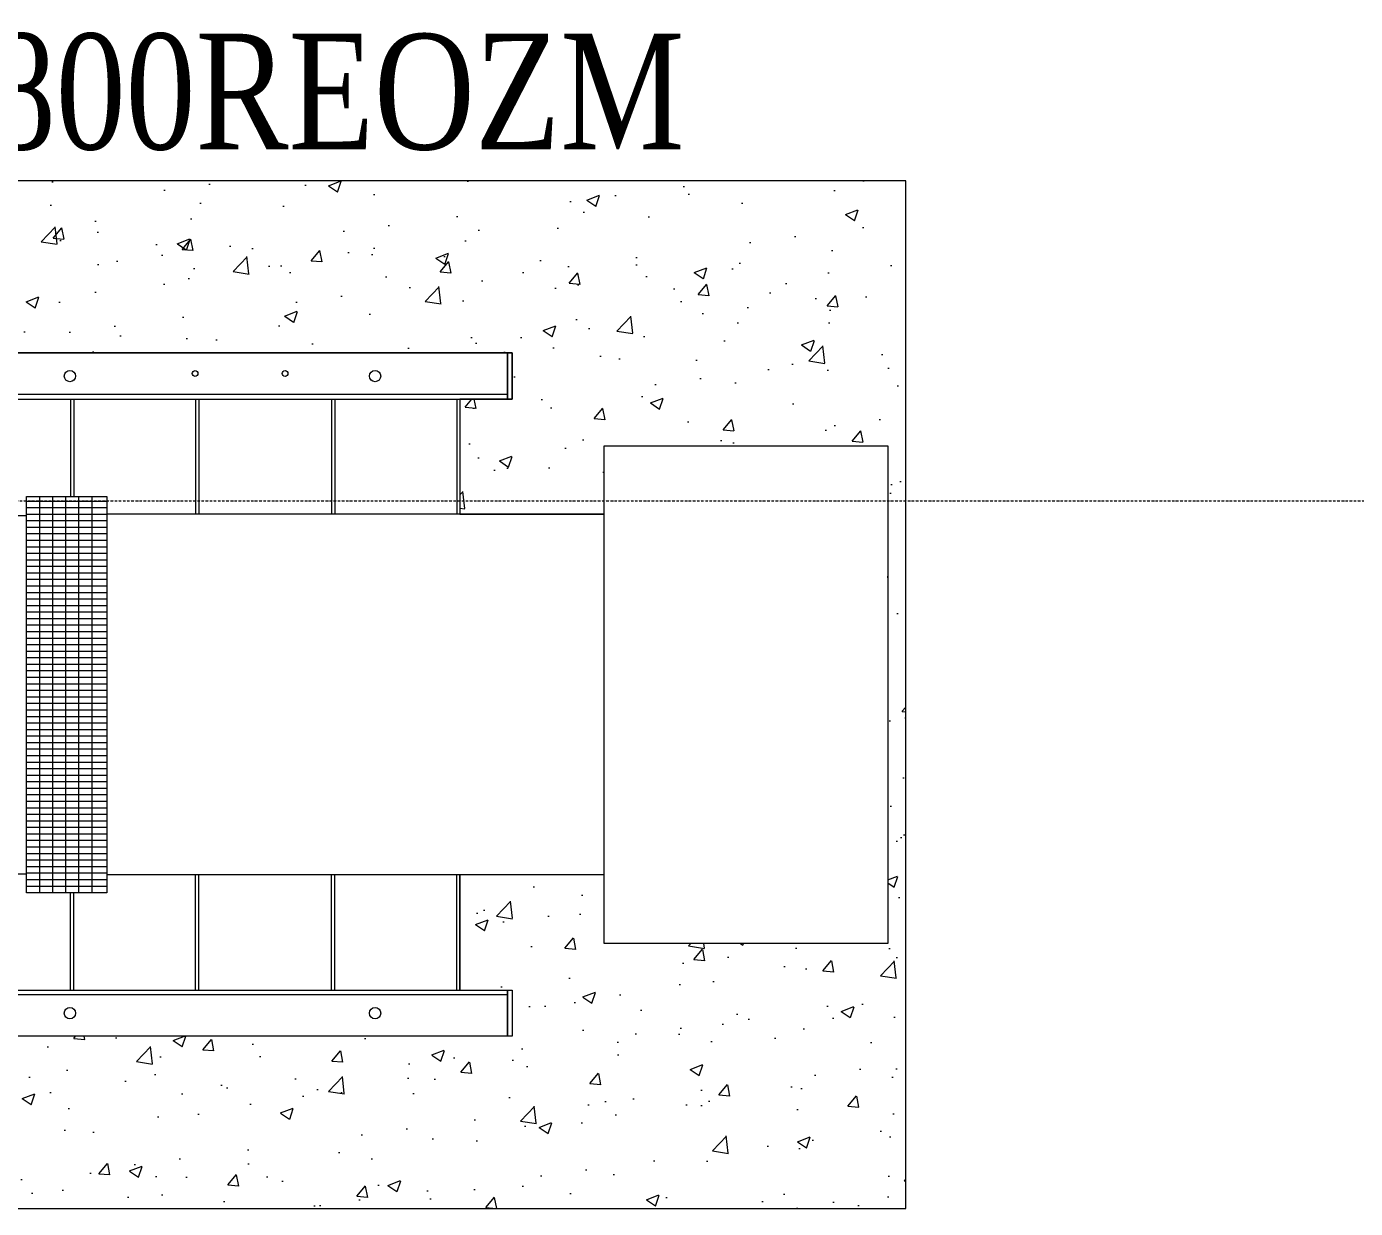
# Model space of a CAD drawing. Header units: millimetres. Extents: x 68650 to 268645, y -2410 to 17645.
# Drawn here: x 76341 to 78928, y 9588 to 11888 of the extents above; entities that cross this region are included whole.
import ezdxf

# ---------------------------------------------------------------- set-up
doc = ezdxf.new("R2010")
doc.units = ezdxf.units.MM
doc.linetypes.add('Dash Dot 3_16_', pattern=[7.9375, 4.7625, -1.5875, 0, -1.5875])
for name, color, linetype, lineweight in [('G-ANNO-SYMB-1', 111, 'Dash Dot 3_16_', 18), ('G-IMPT', 8, 'Continuous', 18), ('G-IMPT-2', 7, 'Continuous', 18), ('M-EQPM', 50, 'Continuous', 18)]:
    doc.layers.add(name, color=color, linetype=linetype, lineweight=lineweight)
doc.styles.add('Times New Roman', font='times.ttf', dxfattribs={"width": 0.8, "height": 225})

# ---------------------------------------------------------------- blocks, each defined once
blk = doc.blocks.new('TKCS_MAY PHAT DIEN_251105 - TKCS_XREF_260106_MAY PHAT DIEN_dwg_112-2491696-TKCS_NHÀ MÁY PHÁT ĐIỆN - MẶT BẰNG COTE _1_000')
at = {"layer": 'G-IMPT'}
for p, q in [((20334.5, 26201.3), (19291.5, 26201.3)), ((19483.8, 26192.3), (19483.8, 26003.2)), ((19490.1, 26192.3), (19490.1, 26003.2)), ((19727.4, 26192.3), (19727.4, 25968.4)), ((19733.8, 26192.3), (19733.8, 25968.4)), ((19991.8, 26192.3), (19991.8, 25968.4)), ((19998.1, 26192.3), (19998.1, 25968.4)), ((20235.4, 26192.3), (20235.4, 25968.4)), ((20241.8, 26192.3), (20241.8, 25968.4)), ((19554.5, 25993.5), (19398.4, 25993.5)), ((19424.2, 25231.5), (19424.2, 26003.2)), ((19449.6, 25231.5), (19449.6, 26003.2)), ((19475, 25231.5), (19475, 26003.2)), ((19500.4, 25231.5), (19500.4, 26003.2)), ((19525.8, 25231.5), (19525.8, 26003.2)), ((19335.4, 25965.9), (19398.4, 25965.9)), ((19554.5, 25980.8), (19398.4, 25980.8)), ((19398.4, 25261.8), (19398.4, 25972.8)), ((19554.5, 25968.1), (19398.4, 25968.1)), ((20522.6, 25968.4), (19554.5, 25968.4)), ((19554.5, 25955.4), (19398.4, 25955.4)), ((19554.5, 25942.7), (19398.4, 25942.7)), ((19554.5, 25930), (19398.4, 25930)), ((19554.5, 25917.3), (19398.4, 25917.3)), ((19554.5, 25904.6), (19398.4, 25904.6)), ((19554.5, 25891.9), (19398.4, 25891.9)), ((19554.5, 25879.2), (19398.4, 25879.2)), ((19554.5, 25866.5), (19398.4, 25866.5)), ((19554.5, 25853.8), (19398.4, 25853.8)), ((19554.5, 25841.1), (19398.4, 25841.1)), ((19554.5, 25828.4), (19398.4, 25828.4)), ((19554.5, 25815.7), (19398.4, 25815.7)), ((19554.5, 25803), (19398.4, 25803)), ((19554.5, 25790.3), (19398.4, 25790.3)), ((19554.5, 25777.6), (19398.4, 25777.6)), ((19554.5, 25764.9), (19398.4, 25764.9)), ((19554.5, 25752.2), (19398.4, 25752.2)), ((19554.5, 25739.5), (19398.4, 25739.5)), ((19554.5, 25726.8), (19398.4, 25726.8)), ((19554.5, 25714.1), (19398.4, 25714.1)), ((19554.5, 25701.4), (19398.4, 25701.4)), ((19554.5, 25688.7), (19398.4, 25688.7)), ((19554.5, 25676), (19398.4, 25676)), ((19554.5, 25663.3), (19398.4, 25663.3)), ((19554.5, 25650.6), (19398.4, 25650.6)), ((19554.5, 25637.9), (19398.4, 25637.9)), ((19554.5, 25625.2), (19398.4, 25625.2)), ((19554.5, 25612.5), (19398.4, 25612.5)), ((19554.5, 25599.8), (19398.4, 25599.8)), ((19554.5, 25587.1), (19398.4, 25587.1)), ((19554.5, 25574.4), (19398.4, 25574.4)), ((19554.5, 25561.7), (19398.4, 25561.7)), ((19554.5, 25549), (19398.4, 25549)), ((19554.5, 25536.3), (19398.4, 25536.3)), ((19554.5, 25523.6), (19398.4, 25523.6)), ((19554.5, 25510.9), (19398.4, 25510.9)), ((19554.5, 25498.2), (19398.4, 25498.2)), ((19554.5, 25485.5), (19398.4, 25485.5)), ((19554.5, 25472.8), (19398.4, 25472.8)), ((19554.5, 25460.1), (19398.4, 25460.1)), ((19554.5, 25447.4), (19398.4, 25447.4)), ((19554.5, 25434.7), (19398.4, 25434.7)), ((19554.5, 25422), (19398.4, 25422)), ((19554.5, 25409.3), (19398.4, 25409.3)), ((19554.5, 25396.6), (19398.4, 25396.6)), ((19554.5, 25383.9), (19398.4, 25383.9)), ((19554.5, 25371.2), (19398.4, 25371.2)), ((19554.5, 25358.5), (19398.4, 25358.5)), ((19554.5, 25345.8), (19398.4, 25345.8)), ((19554.5, 25333.1), (19398.4, 25333.1)), ((19554.5, 25320.4), (19398.4, 25320.4)), ((19554.5, 25307.7), (19398.4, 25307.7)), ((19554.5, 25295), (19398.4, 25295)), ((19335.4, 25268.8), (19398.4, 25268.8)), ((19554.5, 25282.3), (19398.4, 25282.3)), ((19554.5, 25269.6), (19398.4, 25269.6)), ((20522.6, 25266.3), (19554.5, 25266.3)), ((19727.4, 25042.3), (19727.4, 25266.3)), ((19733.8, 25042.3), (19733.8, 25266.3)), ((19991.8, 25042.3), (19991.8, 25266.3)), ((19998.1, 25042.3), (19998.1, 25266.3)), ((20235.4, 25042.3), (20235.4, 25266.3)), ((20241.8, 25042.3), (20241.8, 25266.3)), ((19554.5, 25256.9), (19398.4, 25256.9)), ((19554.5, 25244.2), (19398.4, 25244.2)), ((19483.8, 25042.3), (19483.8, 25231.5)), ((19490.1, 25042.3), (19490.1, 25231.5)), ((20334.5, 25033.3), (18809.9, 25033.3))]:
    blk.add_line(p, q, dxfattribs=at)
at = {"layer": 'G-IMPT', "flags": 128}
for points in [[(19303.8, 26192.3), (20334.5, 26192.3), (20334.5, 26282.3), (20334.5, 26192.3), (20343.5, 26192.3), (20343.5, 26282.3), (20334.5, 26282.3), (19133.4, 26282.3)], [(19370.2, 25042.3), (20334.5, 25042.3), (20334.5, 24952.3), (20334.5, 25042.3), (20343.5, 25042.3), (20343.5, 24952.3), (20334.5, 24952.3), (19060.4, 24952.3)]]:
    blk.add_lwpolyline(points, dxfattribs=at)
for points in [[(20522.6, 26101.6), (21074.3, 26101.6), (21074.3, 25133), (20522.6, 25133)], [(19398.4, 26003.2), (19554.5, 26003.2), (19554.5, 25231.5), (19398.4, 25231.5)]]:
    blk.add_lwpolyline(points, close=True, dxfattribs=at)
at = {"layer": 'G-IMPT'}
for centre, radius in [((19482.7, 26237.3), 11), ((19726.4, 26242.3), 5.55), ((19901.4, 26242.3), 5.55), ((20076.7, 26237.3), 11), ((19482.7, 24997.3), 11), ((20076.7, 24997.3), 11)]:
    blk.add_circle(centre, radius, dxfattribs=at)
blk = doc.blocks.new('TKCS_MAY PHAT DIEN_251105 - TKCS_XREF_260106_MAY PHAT DIEN_dwg_A$C086a2854-2491700-TKCS_NHÀ MÁY PHÁT ĐIỆN - MẶT BẰNG COTE _1_000')
at = {"layer": 'G-IMPT'}
h = blk.add_hatch(dxfattribs=at)
h.set_pattern_fill('FP_10', color=256, style=0, pattern_type=2)
h.set_pattern_definition([(50, (6437.56, -24364.14), (251.0407, -21.9632), [26.25, -288.75]), (355, (6437.56, -24364.14), (-48.5625, 263.2673), [21, -231]), (100.451, (6458.48, -24365.97), (202.48, 241.3029), [22.309, -245.4]), (46.184, (6437.56, -24294.14), (373.534, -57.9326), [39.375, -433.125]), (96.636, (6468.7, -24298.96), (327.1298, 340.9437), [33.464, -368.1]), (351.184, (6437.56, -24294.14), (327.133, 340.94), [31.5, -346.5]), (21, (6472.56, -24311.64), (208.9171, -140.9164), [26.25, -288.75]), (326, (6472.56, -24311.64), (85.1608, 253.8024), [21, -231]), (71.451, (6489.97, -24323.38), (294.079, 112.884), [22.309, -245.4]), (37.5, (6437.56, -24364.14), (4.25595, 116.51285), [0, -228.2, 0, -234.5, -231.875]), (37.5, (6437.56, -24364.14), (4.25595, 116.51285), [-462.7, 0, -231.875]), (7.5, (6437.56, -24364.14), (92.07434, 138.0441), [0, -133.7, 0, -222.95, -88.375]), (7.5, (6437.56, -24364.14), (92.07434, 138.0441), [-356.65, 0, -88.375]), (327.5, (6359.51, -24364.14), (186.83785, -7.8942), [0, -87.5, 0, -273, -362.25]), (327.5, (6359.51, -24364.14), (186.83785, -7.8942), [-360.5, 0, -362.25]), (317.5, (6324.51, -24364.14), (204.1152, 35.0367), [0, -113.75, 0, -181.3, -257.25]), (317.5, (6324.51, -24364.14), (204.1152, 35.0367), [-295.05, 0, -257.25])])
h.paths.add_polyline_path([(0, 0), (0, 2000), (-4300, 2000), (-4300, 1777), (-4297, 1780), (-4267, 1750), (-4237, 1780), (-4207, 1750), (-4200, 1750), (-4200, 1860), (-3820, 1860), (-3820, 1856.4), (-3115.7, 1682), (-2965.6, 1691.2), (-2817.6, 1691.2), (-1985.6, 1678.7), (-1985.6, 1676.9), (-1983.1, 1676.9), (-1983.1, 1674.7), (-1976.1, 1674.7), (-1976.1, 1665), (-766, 1665), (-766, 1575), (-867.7, 1575), (-867.7, 1351), (-586.9, 1351), (-586.9, 1484.3), (-35.2, 1484.3), (-35.2, 515.7), (-586.9, 515.7), (-586.9, 649), (-867.7, 649), (-867.7, 425), (-766, 425), (-766, 335), (-2049.1, 335), (-2049.1, 325.3), (-2056.1, 325.3), (-2056.1, 323.1), (-2058.6, 323.1), (-2058.6, 321.3), (-2079.1, 321.3), (-2284.6, 308.8), (-2432.6, 308.8), (-2893.9, 315.9), (-2913.7, 263.8), (-2919.5, 252.8), (-2935, 243.6), (-2949.2, 244.2), (-2966.3, 252.4), (-2975.5, 275), (-2960.7, 317), (-2995.3, 317), (-2995.3, 287.6), (-3011.3, 250.5), (-3046.1, 236.8), (-3443.5, 236.8), (-3820, 143.6), (-3820, 140), (-4200, 140), (-4200, 250), (-4207, 250), (-4237, 220), (-4267, 250), (-4297, 220), (-4300, 223), (-4300, 0), (-115.4, 0)])
at = {"layer": 'G-IMPT', "flags": 128}
for points in [[(-4300, 0), (0, 0), (0, 1000), (0, 2000), (-4300, 2000)], [(-1976.1, 1665), (-766, 1665), (-766, 1575), (-867.7, 1575), (-867.7, 1351), (-586.9, 1351), (-586.9, 1484.3), (-35.2, 1484.3), (-35.2, 1000), (-35.2, 515.7), (-586.9, 515.7), (-586.9, 649), (-867.7, 649), (-867.7, 425), (-766, 425), (-766, 335), (-2049.1, 335)]]:
    blk.add_lwpolyline(points, dxfattribs=at)
blk.add_blockref('TKCS_MAY PHAT DIEN_251105 - TKCS_XREF_260106_MAY PHAT DIEN_dwg_112-2491696-TKCS_NHÀ MÁY PHÁT ĐIỆN - MẶT BẰNG COTE _1_000', (-21109.5, -24617.3))
at = {"layer": 'G-IMPT-2', "insert": (-2356.5, 2286.3), "char_height": 225, "width": 2190.603, "attachment_point": 1, "line_spacing_factor": 1.029793, "style": 'Times New Roman'}
blk.add_mtext('Máy 800REOZM', dxfattribs=at)
blk = doc.blocks.new('TKCS_MAY PHAT DIEN_251105 - TKCS_XREF_260106_MAY PHAT DIEN_dwg-2491693-TKCS_NHÀ MÁY PHÁT ĐIỆN - MẶT BẰNG COTE _1_000')
blk.add_blockref('TKCS_MAY PHAT DIEN_251105 - TKCS_XREF_260106_MAY PHAT DIEN_dwg_A$C086a2854-2491700-TKCS_NHÀ MÁY PHÁT ĐIỆN - MẶT BẰNG COTE _1_000', (310559.4, 72532))
blk = doc.blocks.new('TKCS_MAY PHAT DIEN_251105 - MÁY PHÁT ĐIỂN-596403-TKCS_NHÀ MÁY PHÁT ĐIỆN - MẶT BẰNG COTE _1_000')
blk.add_blockref('TKCS_MAY PHAT DIEN_251105 - TKCS_XREF_260106_MAY PHAT DIEN_dwg-2491693-TKCS_NHÀ MÁY PHÁT ĐIỆN - MẶT BẰNG COTE _1_000', (-303959.4, -77332))

msp = doc.modelspace()

# ---------------------------------------------------------------- linework, layer by layer
at = {"layer": 'G-ANNO-SYMB-1'}
msp.add_line((69271.3, 10965.4), (91914.7, 10965.4), dxfattribs=at)

# ---------------------------------------------------------------- block references
at = {"layer": 'M-EQPM'}
msp.add_blockref('TKCS_MAY PHAT DIEN_251105 - MÁY PHÁT ĐIỂN-596403-TKCS_NHÀ MÁY PHÁT ĐIỆN - MẶT BẰNG COTE _1_000', (71452.6, 14388.2), dxfattribs=at)

doc.saveas('drawing.dxf')
